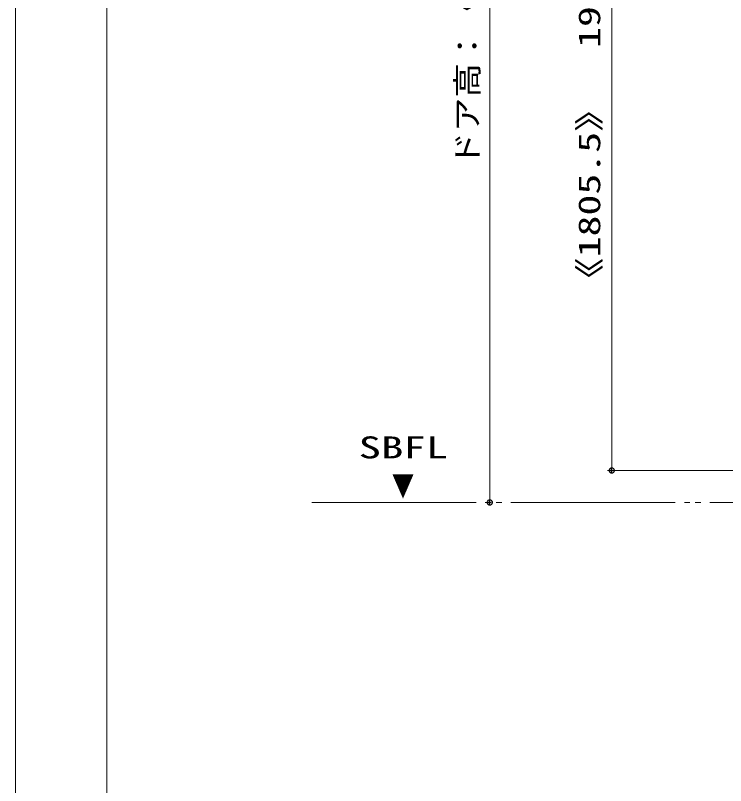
# Model space of a CAD drawing. Units: millimetres on the paper. Extents: x -305 to 305, y -152 to 152.
# Drawn here: x -301 to -223.3, y -67.9 to 16.4 of the extents above; entities that cross this region are included whole.
import ezdxf
from ezdxf.enums import TextEntityAlignment as Align

# ---------------------------------------------------------------- set-up
doc = ezdxf.new("R2010")
doc.units = ezdxf.units.MM
doc.linetypes.add('LONG_DOUBLE_CHAIN', pattern=[21.8, 18, -1, 0.6, -0.6, 0.6, -1])
for name, color, linetype, lineweight in [('0-1_TV', 7, 'Continuous', 9), ('0-2_0', 7, 'Continuous', 9), ('0-3_DEFPOINTS', 7, 'Continuous', 9), ('0-7_図面枠', 3, 'Continuous', 9)]:
    doc.layers.add(name, color=color, linetype=linetype, lineweight=lineweight)
doc.styles.add('ＭＳ ゴシック', font='')
doc.styles.get('ＭＳ ゴシック').set_extended_font_data('MS Gothic')

# ---------------------------------------------------------------- blocks, each defined once
blk = doc.blocks.new('_DOTSMALL')
at = {"layer": '0-2_0'}
for p, q in [((0.0746, 0.1), (-0.0746, 0.1)), ((0.1223, -0.0248), (-0.1223, -0.0248))]:
    blk.add_line(p, q, dxfattribs=at)
for points in [[(0.125, 0), (0.124, 0.0157), (0.1211, 0.0311), (0.1162, 0.046), (0.1095, 0.0602), (0.1011, 0.0735), (0.0911, 0.0856), (0.0797, 0.0963), (0.067, 0.1055), (0.0532, 0.1131), (0.0386, 0.1189), (0.0234, 0.1228), (0.0078, 0.1248), (-0.0078, 0.1248), (-0.0234, 0.1228), (-0.0386, 0.1189), (-0.0532, 0.1131), (-0.067, 0.1055), (-0.0797, 0.0963), (-0.0911, 0.0856), (-0.1011, 0.0735), (-0.1095, 0.0602), (-0.1162, 0.046), (-0.1211, 0.0311), (-0.124, 0.0157), (-0.125, 0), (0, 0)], [(-0.125, 0), (-0.124, -0.0157), (-0.1211, -0.0311), (-0.1162, -0.046), (-0.1095, -0.0602), (-0.1011, -0.0735), (-0.0911, -0.0856), (-0.0797, -0.0963), (-0.067, -0.1055), (-0.0532, -0.1131), (-0.0386, -0.1189), (-0.0234, -0.1228), (-0.0078, -0.1248), (0.0078, -0.1248), (0.0234, -0.1228), (0.0386, -0.1189), (0.0532, -0.1131), (0.067, -0.1055), (0.0797, -0.0963), (0.0911, -0.0856), (0.1011, -0.0735), (0.1095, -0.0602), (0.1162, -0.046), (0.1211, -0.0311), (0.124, -0.0157), (0.125, 0), (0, 0)]]:
    blk.add_lwpolyline(points, close=True, dxfattribs=at)

msp = doc.modelspace()

# ---------------------------------------------------------------- linework, layer by layer
at = {"layer": '0-1_TV'}
for p, q in [((-249.082, 91.324), (-249.082, -36.929)), ((-235.724, -33.428), (-235.724, 64.391)), ((-203.35, -33.428), (-236.2, -33.428))]:
    msp.add_line(p, q, dxfattribs=at)
at = {"layer": '0-1_TV', "linetype": 'LONG_DOUBLE_CHAIN'}
msp.add_line((-268.573, -36.929), (-182.123, -36.929), dxfattribs=at)
at = {"layer": '0-3_DEFPOINTS'}
msp.add_line((-301.017, -148.498), (-301.017, 148.502), dxfattribs=at)
at = {"layer": '0-7_図面枠'}
msp.add_lwpolyline([(-291.017, -138.498), (108.983, -138.498), (108.983, 138.502), (-291.017, 138.502)], close=True, dxfattribs=at)

# ---------------------------------------------------------------- block references
at = {"layer": '0-1_TV', "xscale": 2.32, "yscale": 2.32, "rotation": 270}
for p in [(-235.724, -33.428), (-249.082, -36.929)]:
    msp.add_blockref('_DOTSMALL', p, dxfattribs=at)

# ---------------------------------------------------------------- texts
at = {"layer": '0-1_TV', "style": 'ＭＳ ゴシック'}
for s, width, p in [('ドア高：《1900》\u30002000\u3000〈2150〉', 1.15, (-249.619, -0.138)), ('《1805.5》\u30001908.5\u3000〈2058.5〉', 1.4, (-236.262, -14.689))]:
    msp.add_text(s, height=2.405, rotation=90, dxfattribs=dict(at, width=width)).set_placement(p, align=Align.BOTTOM_LEFT)
for s, width, p in [('SBFL', 1.5, (-263.443, -32.823)), ('▼', 0.75, (-259.81, -37.011))]:
    msp.add_text(s, height=2.405, dxfattribs=dict(at, width=width)).set_placement(p, align=Align.BOTTOM_LEFT)

doc.saveas('drawing.dxf')
